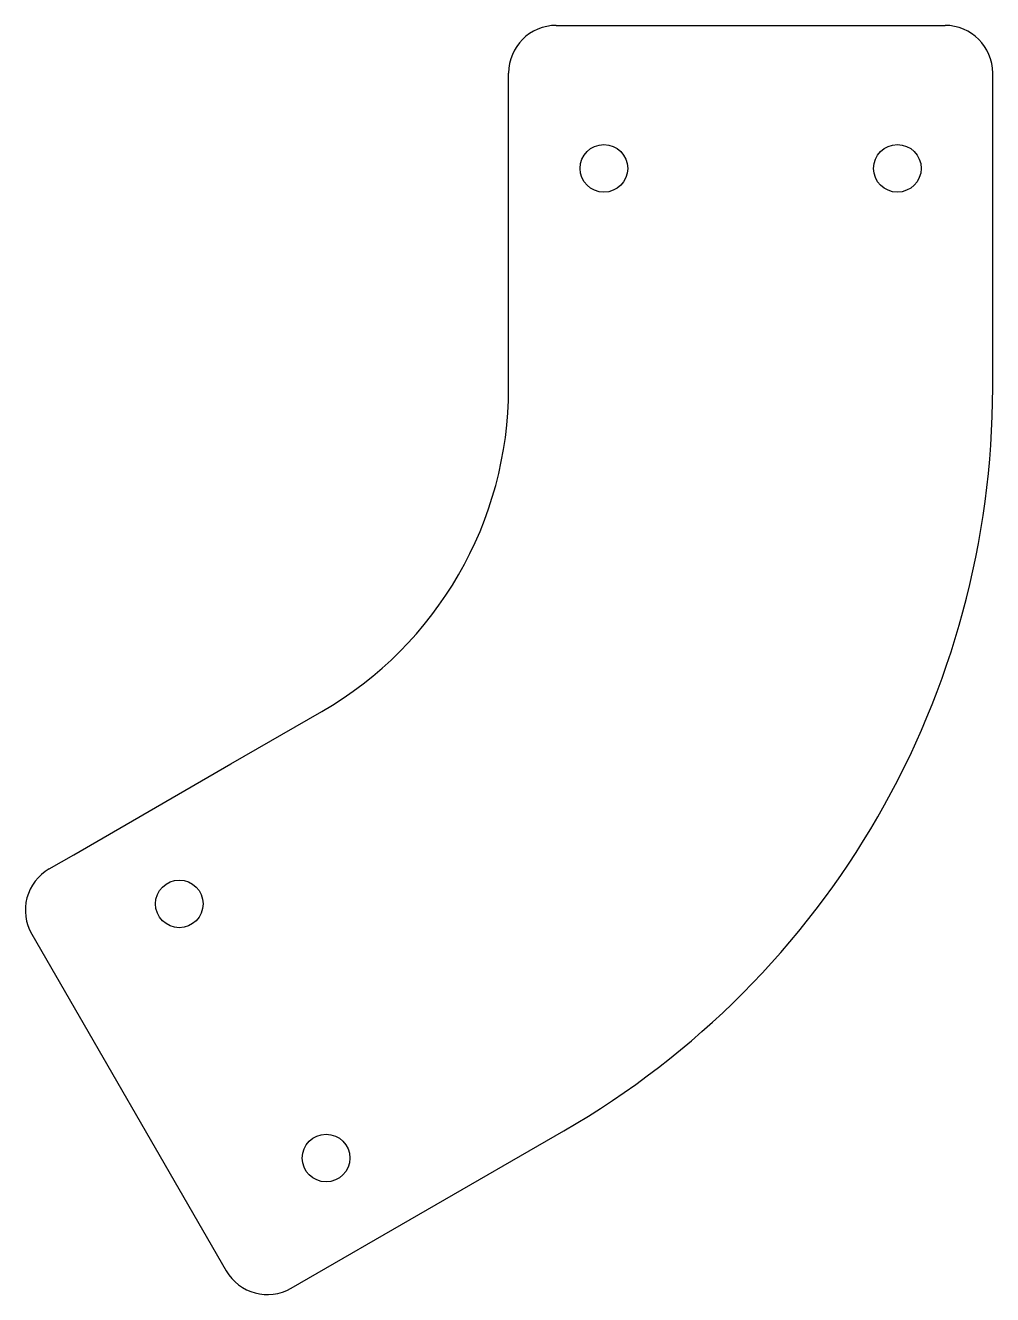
# Model space of a CAD drawing. Extents: x 418 to 520, y -343 to -210.
import ezdxf

# ---------------------------------------------------------------- set-up
doc = ezdxf.new("R2010")
doc.units = 0
doc.layers.add('MODELSKETCH_VISIBLE', color=7, linetype='CONTINUOUS')

msp = doc.modelspace()

# ---------------------------------------------------------------- linework, layer by layer
at = {"layer": 'MODELSKETCH_VISIBLE'}
for p, q in [((473.82, -210), (514.62, -210)), ((468.82, -229.05), (468.82, -215)), ((519.62, -248.04), (519.62, -215)), ((468.82, -248.04), (468.82, -229.05)), ((439.68, -287.49), (449.22, -281.99)), ((423.18, -297.02), (439.68, -287.49)), ((420.6, -298.51), (423.18, -297.02)), ((418.77, -305.34), (439.17, -340.67)), ((446, -342.5), (474.62, -325.98))]:
    msp.add_line(p, q, dxfattribs=at)
for centre in [(478.82, -225), (509.62, -225), (434.26, -302.17), (449.66, -328.84)]:
    msp.add_circle(centre, 2.5, dxfattribs=at)
for centre, radius, start, end in [((473.82, -215), 5, 90, 180), ((514.62, -215), 5, 0, 90), ((429.62, -248.04), 39.2, 300, 0), ((429.62, -248.04), 90, 300, 0), ((423.1, -302.84), 5, 120, 210), ((443.5, -338.17), 5, 210, 300)]:
    msp.add_arc(centre, radius, start, end, dxfattribs=at)

doc.saveas('drawing.dxf')
